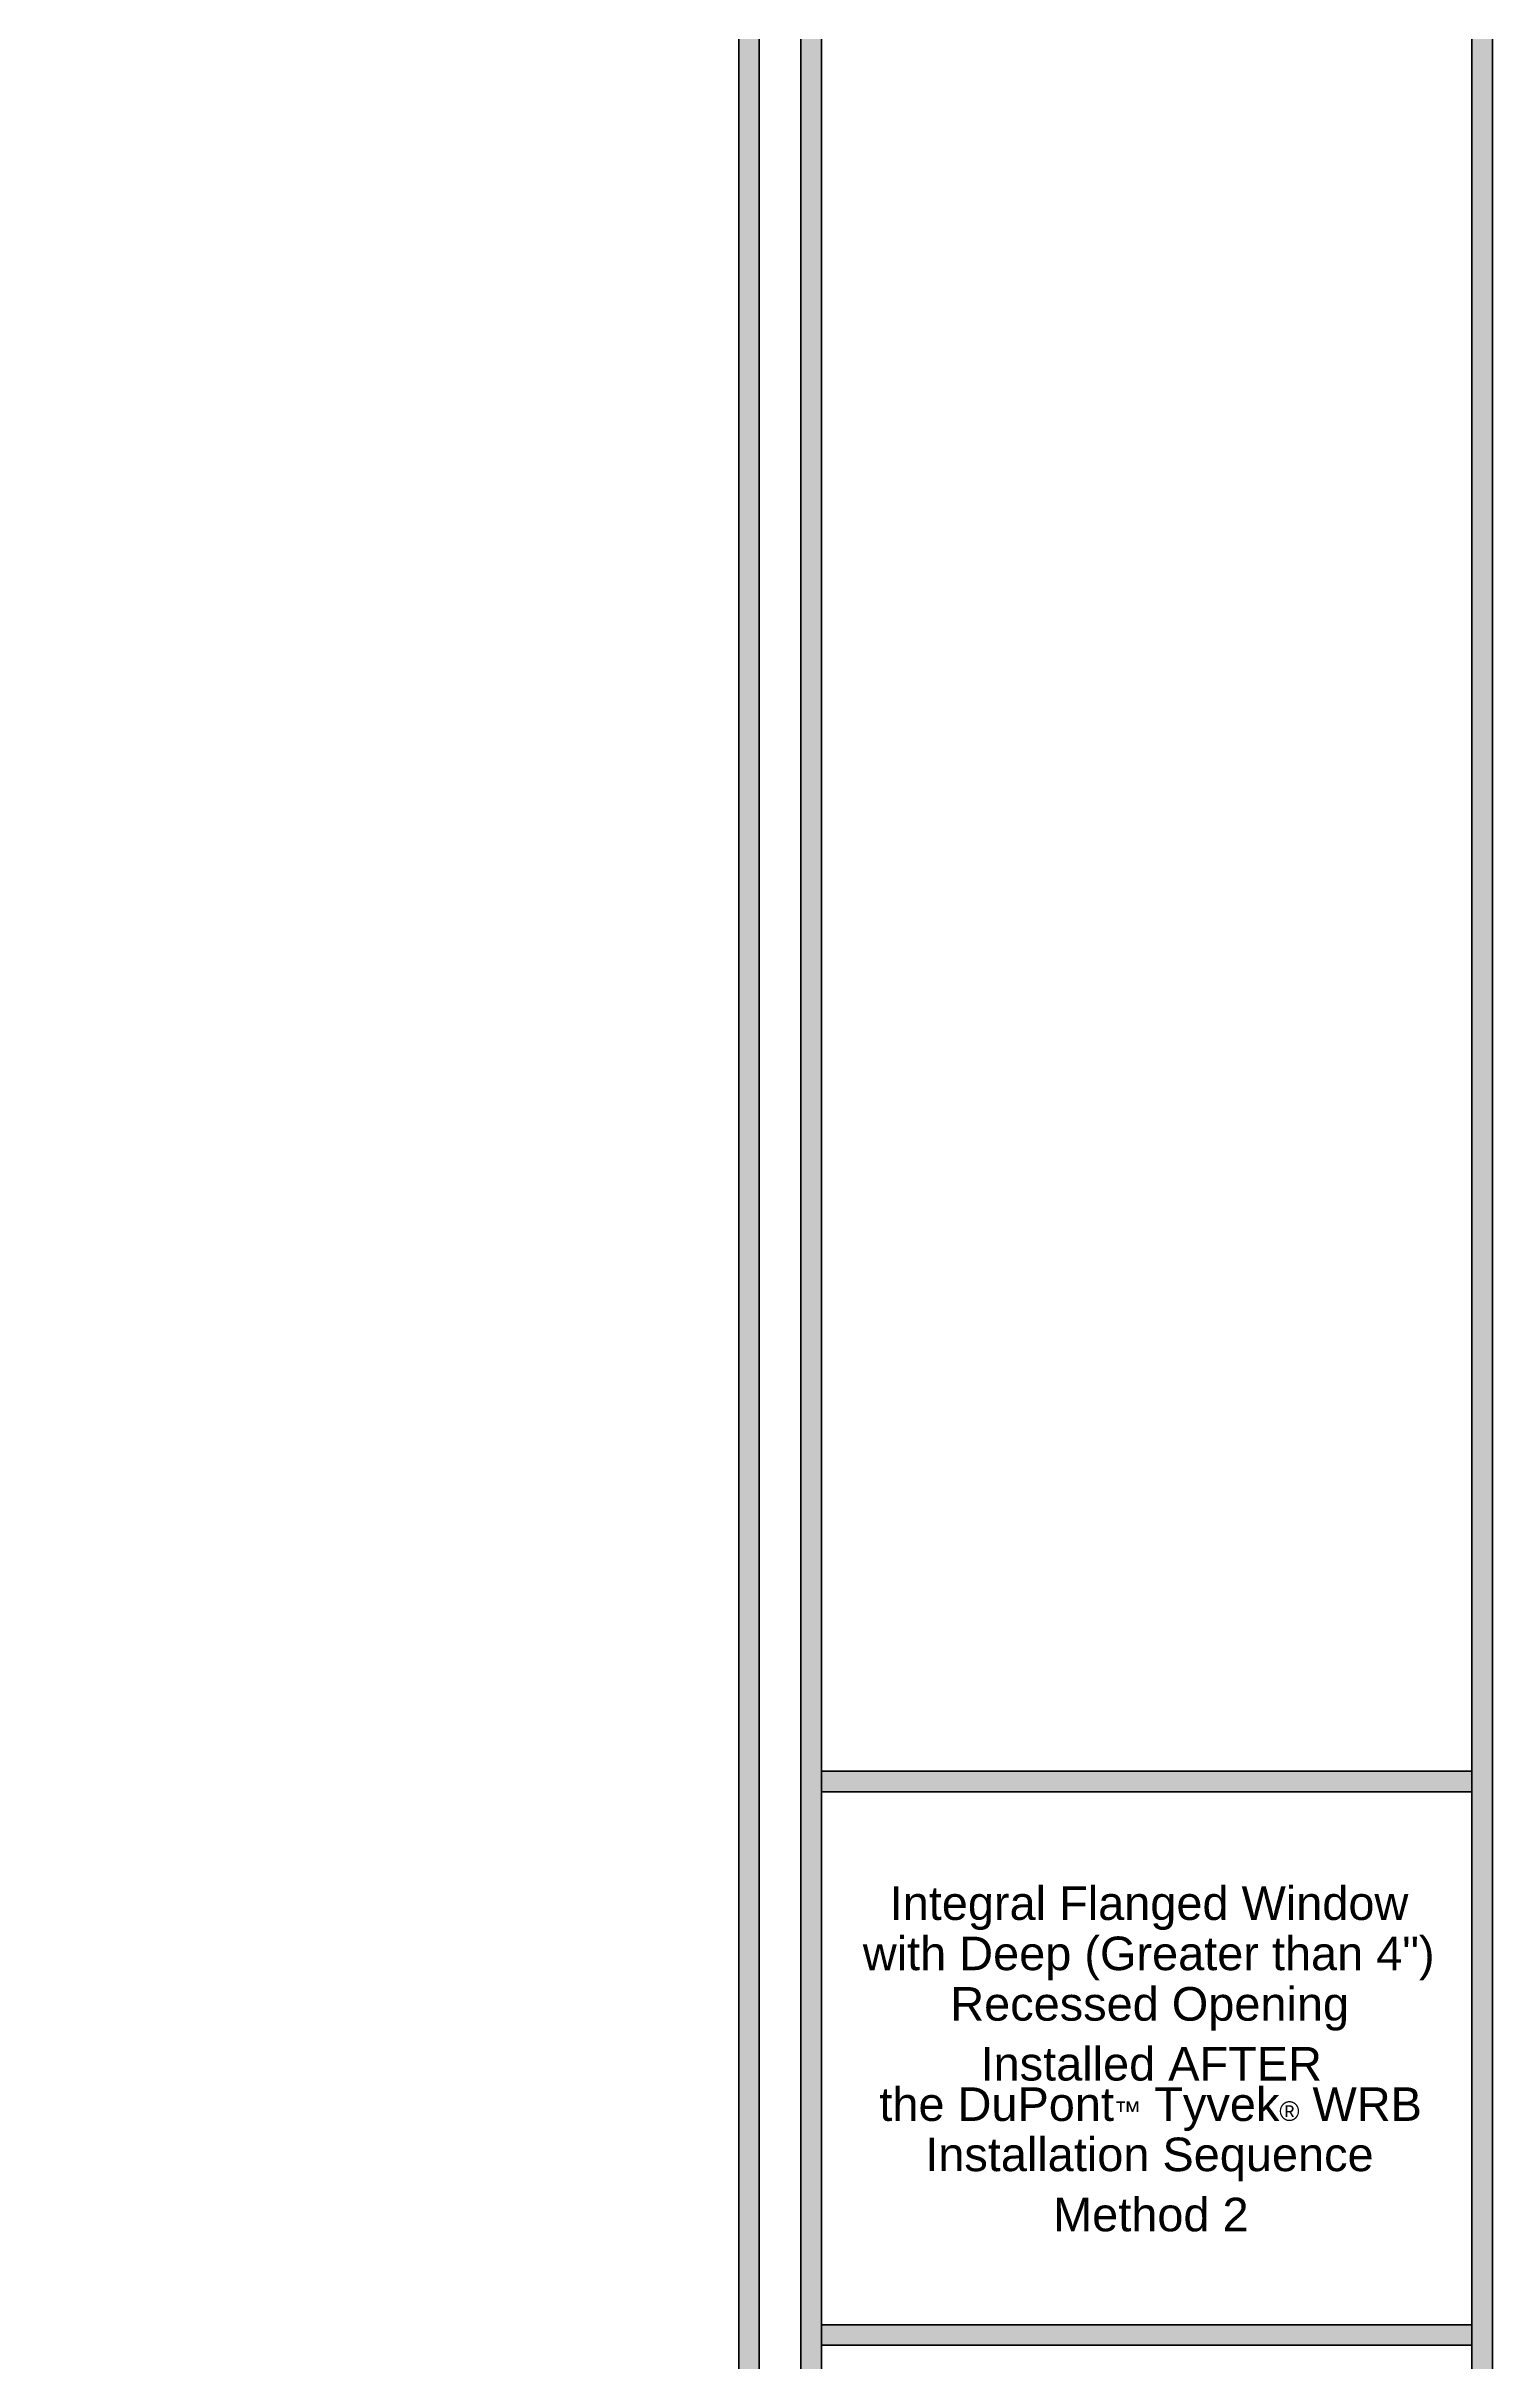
# Model space of a CAD drawing. Extents: x -1328 to 5679, y -4611 to 1603.
# Drawn here: x 4743 to 5373, y -3037 to -2027 of the extents above; entities that cross this region are included whole.
import ezdxf

# ---------------------------------------------------------------- set-up
doc = ezdxf.new("R2010")
doc.units = 0
doc.header["$MEASUREMENT"] = 0
doc.layers.add('0_0', color=7, linetype='Continuous', lineweight=0)
doc.layers.add('G-ANNO-TTLB', color=7, linetype='Continuous', lineweight=0)

# ---------------------------------------------------------------- blocks, each defined once
blk = doc.blocks.new('Block_19')
at = {"layer": '0_0', "char_height": 0.2, "attachment_point": 7}
for s, insert in [('\\C18;\\c0;\\FArial|b0|i0|c1;\\H14.625000;\\W1.000000;Integral Flanged Window', (5110.2, -2848.4)), ('\\C18;\\c0;\\FArial|b0|i0|c1;\\H14.625000;\\W1.000000;with Deep (Greater than 4")', (5098.5, -2870.3)), ('\\C18;\\c0;\\FArial|b0|i0|c1;\\H14.625000;\\W1.000000;Recessed Opening', (5136.6, -2892.3)), ('\\C18;\\c0;\\FArial|b0|i0|c1;\\H14.625000;\\W1.000000;Installed AFTER', (5149.8, -2914.2)), ('\\C18;\\c0;\\FArial|b0|i0|c1;\\H14.625000;\\W1.000000;the DuPont\\H8.526375;™\\H14.625000; Tyvek\\H8.526375;®\\H14.625000; WRB', (5105.7, -2936)), ('\\C18;\\c0;\\FArial|b0|i0|c1;\\H14.625000;\\W1.000000;Installation Sequence', (5125.7, -2957.9)), ('\\C18;\\c0;\\FArial|b0|i0|c1;\\H14.625000;\\W1.000000;Method 2', (5181.4, -2979.9))]:
    blk.add_mtext(s, dxfattribs=dict(at, insert=insert))

msp = doc.modelspace()

# ---------------------------------------------------------------- hatches: boundary and pattern name
at = {"layer": 'G-ANNO-TTLB', "true_color": 0xff00ff, "transparency": 33554687}
h = msp.add_hatch(color=6, dxfattribs=at)
edge = h.paths.add_edge_path()
edge.add_spline(control_points=[(5053.4, -3461.4), (5053.4, -3461.4), (2123.9, -3461.4), (2123.9, -3461.4), (2123.9, -3461.4), (2123.9, -1004.4), (2123.9, -1004.4), (2123.9, -1004.4), (5053.4, -1004.4), (5053.4, -1004.4), (5053.4, -1004.4), (5053.4, -3461.4), (5053.4, -3461.4)], knot_values=[0, 0, 0, 0, 1, 1, 1, 2, 2, 2, 3, 3, 3, 4, 4, 4, 4], degree=3, periodic=0)
edge = h.paths.add_edge_path()
edge.add_spline(control_points=[(2132.9, -1013.4), (2132.9, -1013.4), (2132.9, -3452.4), (2132.9, -3452.4), (2132.9, -3452.4), (5044.4, -3452.4), (5044.4, -3452.4), (5044.4, -3452.4), (5044.4, -1013.4), (5044.4, -1013.4), (5044.4, -1013.4), (2132.9, -1013.4), (2132.9, -1013.4)], knot_values=[0, 0, 0, 0, 1, 1, 1, 2, 2, 2, 3, 3, 3, 4, 4, 4, 4], degree=3, periodic=0)
edge.add_line((2132.9, -1013.4), (2132.9, -1013.4))
h = msp.add_hatch(color=6, dxfattribs=at)
edge = h.paths.add_edge_path()
edge.add_spline(control_points=[(5372.9, -1004.4), (5372.9, -1004.4), (5372.9, -3461.4), (5372.9, -3461.4), (5372.9, -3461.4), (5071.5, -3461.4), (5071.5, -3461.4), (5071.5, -3461.4), (5071.5, -1004.4), (5071.5, -1004.4), (5071.5, -1004.4), (5372.9, -1004.4), (5372.9, -1004.4)], knot_values=[0, 0, 0, 0, 1, 1, 1, 2, 2, 2, 3, 3, 3, 4, 4, 4, 4], degree=3, periodic=0)
edge = h.paths.add_edge_path()
edge.add_spline(control_points=[(5363.9, -1013.4), (5363.9, -1013.4), (5080.5, -1013.4), (5080.5, -1013.4), (5080.5, -1013.4), (5080.5, -3452.4), (5080.5, -3452.4), (5080.5, -3452.4), (5363.9, -3452.4), (5363.9, -3452.4), (5363.9, -3452.4), (5363.9, -1013.4), (5363.9, -1013.4)], knot_values=[0, 0, 0, 0, 1, 1, 1, 2, 2, 2, 3, 3, 3, 4, 4, 4, 4], degree=3, periodic=0)
edge.add_line((5363.9, -1013.4), (5363.9, -1013.4))
for points in [[(5363.9, -2788.2), (5080.5, -2788.2), (5080.5, -2779.2), (5363.9, -2779.2)], [(5363.9, -3029.4), (5080.5, -3029.4), (5080.5, -3020.4), (5363.9, -3020.4)]]:
    msp.add_hatch(color=6, dxfattribs=at).paths.add_polyline_path(points)

# ---------------------------------------------------------------- linework, layer by layer
at = {"layer": 'G-ANNO-TTLB', "color": 6, "lineweight": 50, "true_color": 0xff00ff}
for p, q in [((5053.4, -3461.4), (5053.4, -1004.4)), ((5071.5, -1004.4), (5071.5, -3461.4)), ((5372.9, -3461.4), (5372.9, -1004.4)), ((5044.4, -3452.4), (5044.4, -1013.4)), ((5044.4, -1013.4), (5044.4, -3452.4)), ((5080.5, -3452.4), (5080.5, -1013.4)), ((5363.9, -1013.4), (5363.9, -3452.4)), ((5080.5, -2169.7), (5080.5, -2178.7)), ((5363.9, -2178.7), (5363.9, -2169.7)), ((5080.5, -2491.2), (5080.5, -2500.2)), ((5363.9, -2500.2), (5363.9, -2491.2)), ((5363.9, -2779.2), (5080.5, -2779.2)), ((5080.5, -2779.2), (5080.5, -2788.2)), ((5363.9, -2788.2), (5363.9, -2779.2)), ((5080.5, -2788.2), (5363.9, -2788.2)), ((5363.9, -3020.4), (5080.5, -3020.4)), ((5080.5, -3020.4), (5080.5, -3029.4)), ((5363.9, -3029.4), (5363.9, -3020.4)), ((5080.5, -3029.4), (5363.9, -3029.4))]:
    msp.add_line(p, q, dxfattribs=at)
at = {"layer": 'G-ANNO-TTLB'}
for points in [[(5363.9, -2788.2), (5080.5, -2788.2), (5080.5, -2779.2), (5363.9, -2779.2)], [(5363.9, -3029.4), (5080.5, -3029.4), (5080.5, -3020.4), (5363.9, -3020.4)]]:
    msp.add_lwpolyline(points, close=True, dxfattribs=at)
for points in [[(5053.4, -3461.4), (5053.4, -3461.4), (2123.9, -3461.4), (2123.9, -3461.4), (2123.9, -3461.4), (2123.9, -1004.4), (2123.9, -1004.4), (2123.9, -1004.4), (5053.4, -1004.4), (5053.4, -1004.4), (5053.4, -1004.4), (5053.4, -3461.4), (5053.4, -3461.4)], [(5372.9, -1004.4), (5372.9, -1004.4), (5372.9, -3461.4), (5372.9, -3461.4), (5372.9, -3461.4), (5071.5, -3461.4), (5071.5, -3461.4), (5071.5, -3461.4), (5071.5, -1004.4), (5071.5, -1004.4), (5071.5, -1004.4), (5372.9, -1004.4), (5372.9, -1004.4)], [(2132.9, -1013.4), (2132.9, -1013.4), (2132.9, -3452.4), (2132.9, -3452.4), (2132.9, -3452.4), (5044.4, -3452.4), (5044.4, -3452.4), (5044.4, -3452.4), (5044.4, -1013.4), (5044.4, -1013.4), (5044.4, -1013.4), (2132.9, -1013.4), (2132.9, -1013.4)], [(5363.9, -1013.4), (5363.9, -1013.4), (5080.5, -1013.4), (5080.5, -1013.4), (5080.5, -1013.4), (5080.5, -3452.4), (5080.5, -3452.4), (5080.5, -3452.4), (5363.9, -3452.4), (5363.9, -3452.4), (5363.9, -3452.4), (5363.9, -1013.4), (5363.9, -1013.4)]]:
    msp.add_open_spline(points, degree=3, knots=[0, 0, 0, 0, 1, 1, 1, 2, 2, 2, 3, 3, 3, 4, 4, 4, 4], dxfattribs=at)

# ---------------------------------------------------------------- block references
at = {"layer": '0_0'}
msp.add_blockref('Block_19', (0, 0), dxfattribs=at)

doc.saveas('drawing.dxf')
